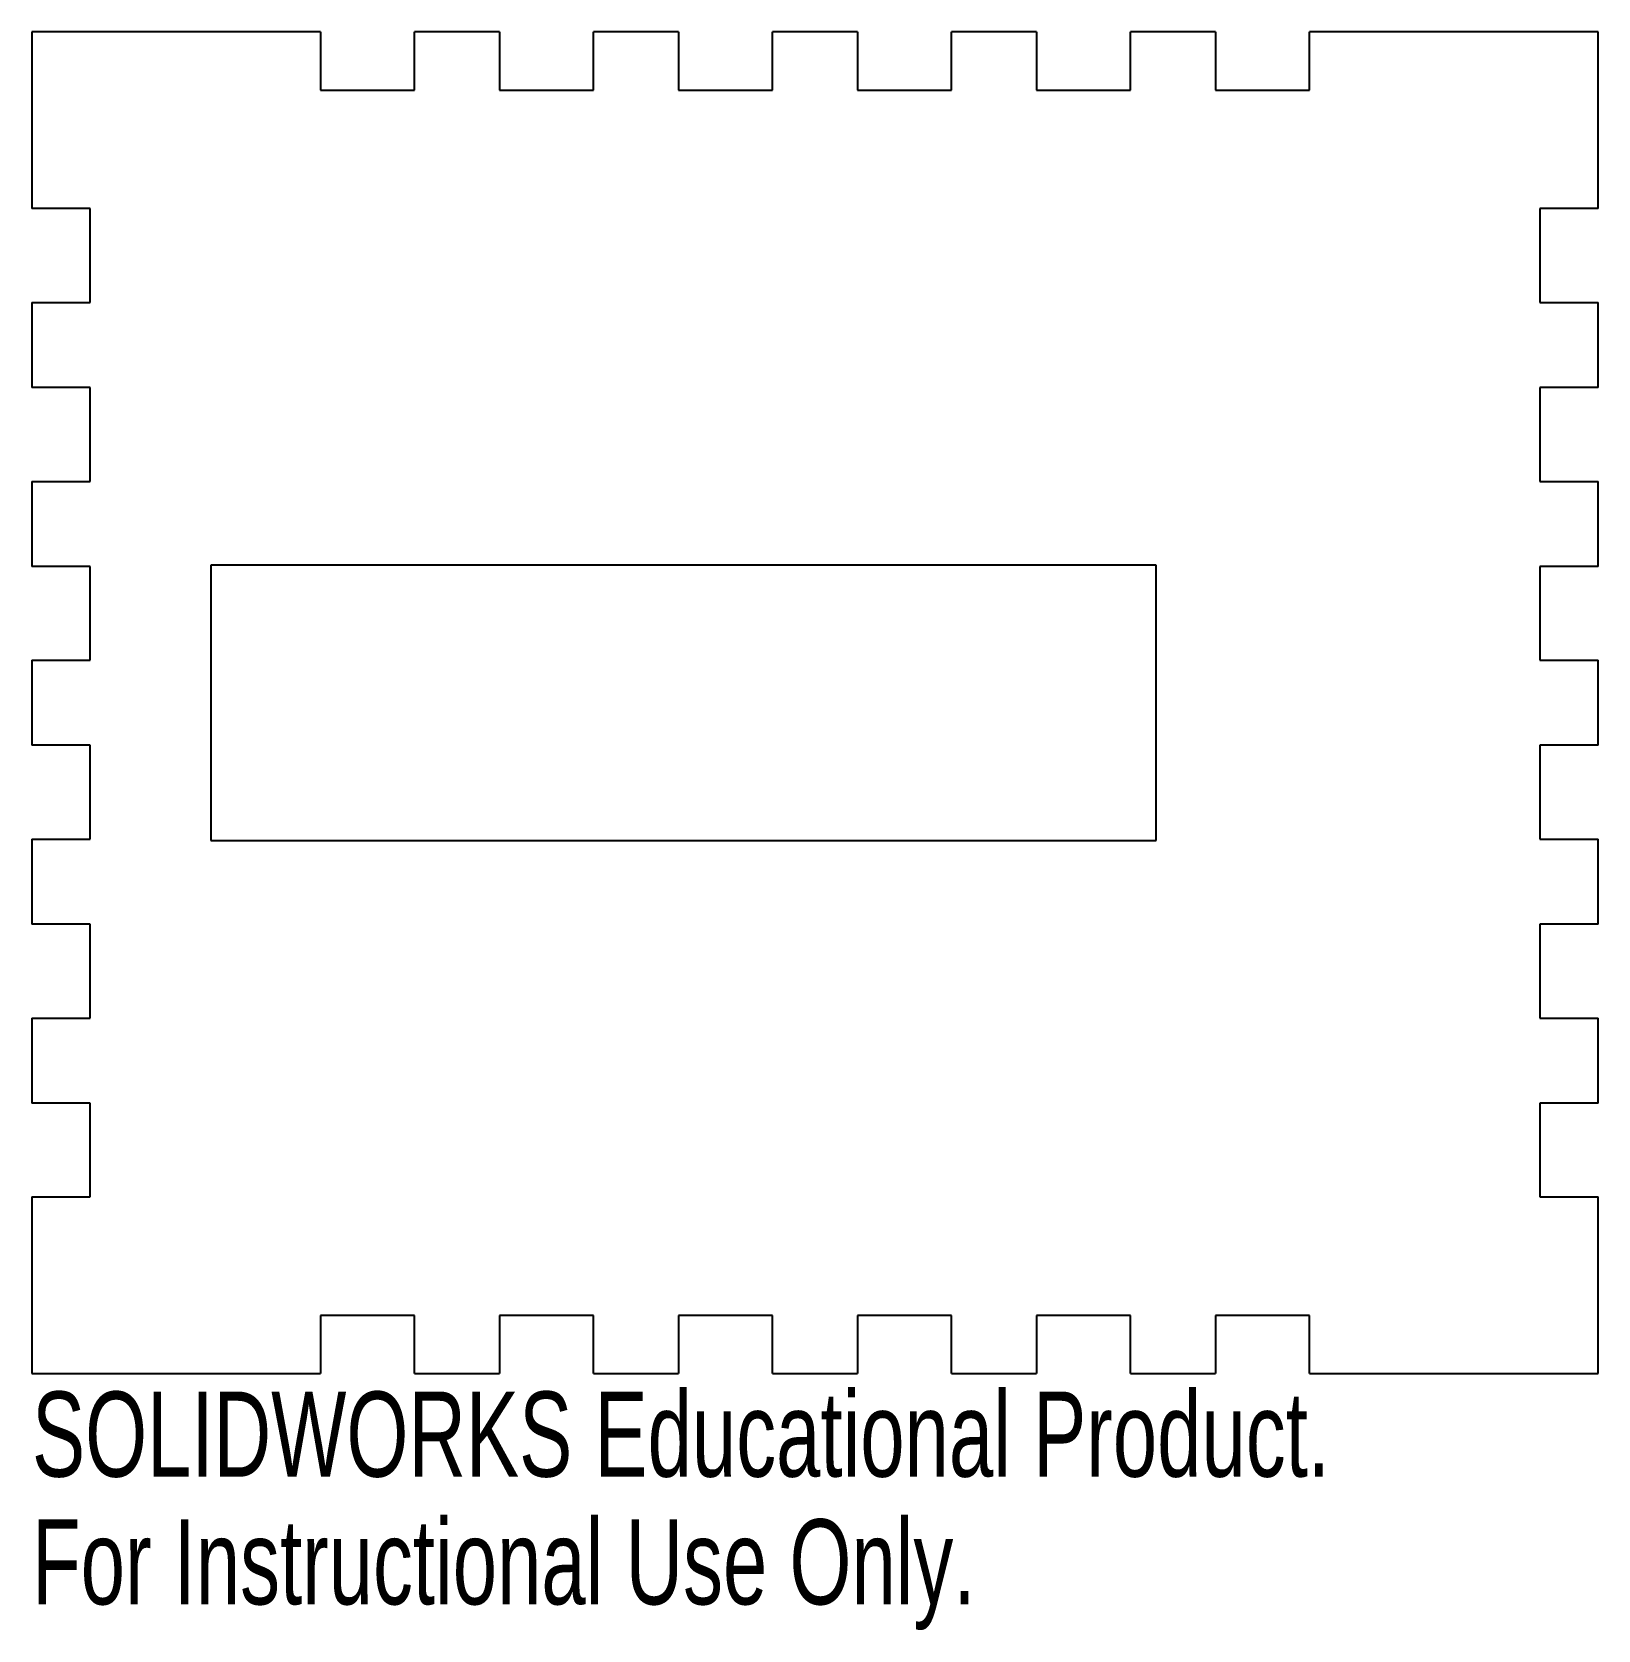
# Model space of a CAD drawing. Header units: inches. Extents: x -1.75 to 1.75, y -2.07 to 1.5.
import ezdxf

# ---------------------------------------------------------------- set-up
doc = ezdxf.new("R2010")
doc.units = ezdxf.units.IN
doc.header["$MEASUREMENT"] = 0
doc.styles.add('SLDTEXTSTYLE0', font='TXT', dxfattribs={"width": 0.7})

msp = doc.modelspace()

# ---------------------------------------------------------------- linework, layer by layer
at = {"color": 7, "linetype": 'Continuous', "lineweight": 25}
for p, q in [((-1.105, 1.5), (-1.75, 1.5)), ((-1.75, 1.5), (-1.75, 1.105)), ((-1.105, 1.5), (-1.105, 1.37)), ((-0.705, 1.5), (-0.895, 1.5)), ((-0.895, 1.37), (-0.895, 1.5)), ((-0.705, 1.5), (-0.705, 1.37)), ((-0.305, 1.5), (-0.495, 1.5)), ((-0.495, 1.37), (-0.495, 1.5)), ((-0.305, 1.5), (-0.305, 1.37)), ((0.095, 1.5), (-0.095, 1.5)), ((-0.095, 1.37), (-0.095, 1.5)), ((0.095, 1.5), (0.095, 1.37)), ((0.495, 1.5), (0.305, 1.5)), ((0.305, 1.37), (0.305, 1.5)), ((0.495, 1.5), (0.495, 1.37)), ((0.895, 1.5), (0.705, 1.5)), ((0.705, 1.37), (0.705, 1.5)), ((0.895, 1.5), (0.895, 1.37)), ((1.75, 1.5), (1.105, 1.5)), ((1.105, 1.37), (1.105, 1.5)), ((1.75, 1.105), (1.75, 1.5)), ((-1.105, 1.37), (-0.895, 1.37)), ((-0.705, 1.37), (-0.495, 1.37)), ((-0.305, 1.37), (-0.095, 1.37)), ((0.095, 1.37), (0.305, 1.37)), ((0.495, 1.37), (0.705, 1.37)), ((0.895, 1.37), (1.105, 1.37)), ((-1.62, 1.105), (-1.75, 1.105)), ((-1.62, 0.895), (-1.62, 1.105)), ((1.62, 1.105), (1.62, 0.895)), ((1.75, 1.105), (1.62, 1.105)), ((-1.75, 0.895), (-1.62, 0.895)), ((-1.75, 0.895), (-1.75, 0.705)), ((1.62, 0.895), (1.75, 0.895)), ((1.75, 0.705), (1.75, 0.895)), ((-1.62, 0.705), (-1.75, 0.705)), ((-1.62, 0.495), (-1.62, 0.705)), ((1.62, 0.705), (1.62, 0.495)), ((1.75, 0.705), (1.62, 0.705)), ((-1.75, 0.495), (-1.62, 0.495)), ((-1.75, 0.495), (-1.75, 0.305)), ((1.62, 0.495), (1.75, 0.495)), ((1.75, 0.305), (1.75, 0.495)), ((-1.62, 0.305), (-1.75, 0.305)), ((-1.62, 0.095), (-1.62, 0.305)), ((-1.35, 0.3081), (-1.35, -0.3081)), ((0.7622, 0.3081), (-1.35, 0.3081)), ((0.7622, -0.3081), (0.7622, 0.3081)), ((1.62, 0.305), (1.62, 0.095)), ((1.75, 0.305), (1.62, 0.305)), ((-1.75, 0.095), (-1.62, 0.095)), ((-1.75, 0.095), (-1.75, -0.095)), ((1.62, 0.095), (1.75, 0.095)), ((1.75, -0.095), (1.75, 0.095)), ((-1.62, -0.095), (-1.75, -0.095)), ((-1.62, -0.305), (-1.62, -0.095)), ((1.62, -0.095), (1.62, -0.305)), ((1.75, -0.095), (1.62, -0.095)), ((-1.75, -0.305), (-1.62, -0.305)), ((-1.75, -0.305), (-1.75, -0.495)), ((-1.35, -0.3081), (0.7622, -0.3081)), ((1.62, -0.305), (1.75, -0.305)), ((1.75, -0.495), (1.75, -0.305)), ((-1.62, -0.495), (-1.75, -0.495)), ((-1.62, -0.705), (-1.62, -0.495)), ((1.62, -0.495), (1.62, -0.705)), ((1.75, -0.495), (1.62, -0.495)), ((-1.75, -0.705), (-1.62, -0.705)), ((-1.75, -0.705), (-1.75, -0.895)), ((1.62, -0.705), (1.75, -0.705)), ((1.75, -0.895), (1.75, -0.705)), ((-1.62, -0.895), (-1.75, -0.895)), ((-1.62, -1.105), (-1.62, -0.895)), ((1.62, -0.895), (1.62, -1.105)), ((1.75, -0.895), (1.62, -0.895)), ((-1.75, -1.105), (-1.62, -1.105)), ((-1.75, -1.105), (-1.75, -1.5)), ((1.62, -1.105), (1.75, -1.105)), ((1.75, -1.5), (1.75, -1.105)), ((-1.105, -1.37), (-1.105, -1.5)), ((-0.895, -1.37), (-1.105, -1.37)), ((-0.895, -1.5), (-0.895, -1.37)), ((-0.705, -1.37), (-0.705, -1.5)), ((-0.495, -1.37), (-0.705, -1.37)), ((-0.495, -1.5), (-0.495, -1.37)), ((-0.305, -1.37), (-0.305, -1.5)), ((-0.095, -1.37), (-0.305, -1.37)), ((-0.095, -1.5), (-0.095, -1.37)), ((0.095, -1.37), (0.095, -1.5)), ((0.305, -1.37), (0.095, -1.37)), ((0.305, -1.5), (0.305, -1.37)), ((0.495, -1.37), (0.495, -1.5)), ((0.705, -1.37), (0.495, -1.37)), ((0.705, -1.5), (0.705, -1.37)), ((0.895, -1.37), (0.895, -1.5)), ((1.105, -1.37), (0.895, -1.37)), ((1.105, -1.5), (1.105, -1.37)), ((-1.75, -1.5), (-1.105, -1.5)), ((-0.895, -1.5), (-0.705, -1.5)), ((-0.495, -1.5), (-0.305, -1.5)), ((-0.095, -1.5), (0.095, -1.5)), ((0.305, -1.5), (0.495, -1.5)), ((0.705, -1.5), (0.895, -1.5)), ((1.105, -1.5), (1.75, -1.5))]:
    msp.add_line(p, q, dxfattribs=at)

# ---------------------------------------------------------------- texts
at = {"color": 7, "linetype": 'Continuous', "char_height": 0.1903, "attachment_point": 1, "style": 'SLDTEXTSTYLE0'}
for s, insert in [('SOLIDWORKS Educational Product.', (-1.75, -1.5401)), ('For Instructional Use Only.', (-1.75, -1.8256))]:
    msp.add_mtext(s, dxfattribs=dict(at, insert=insert))

doc.saveas('drawing.dxf')
